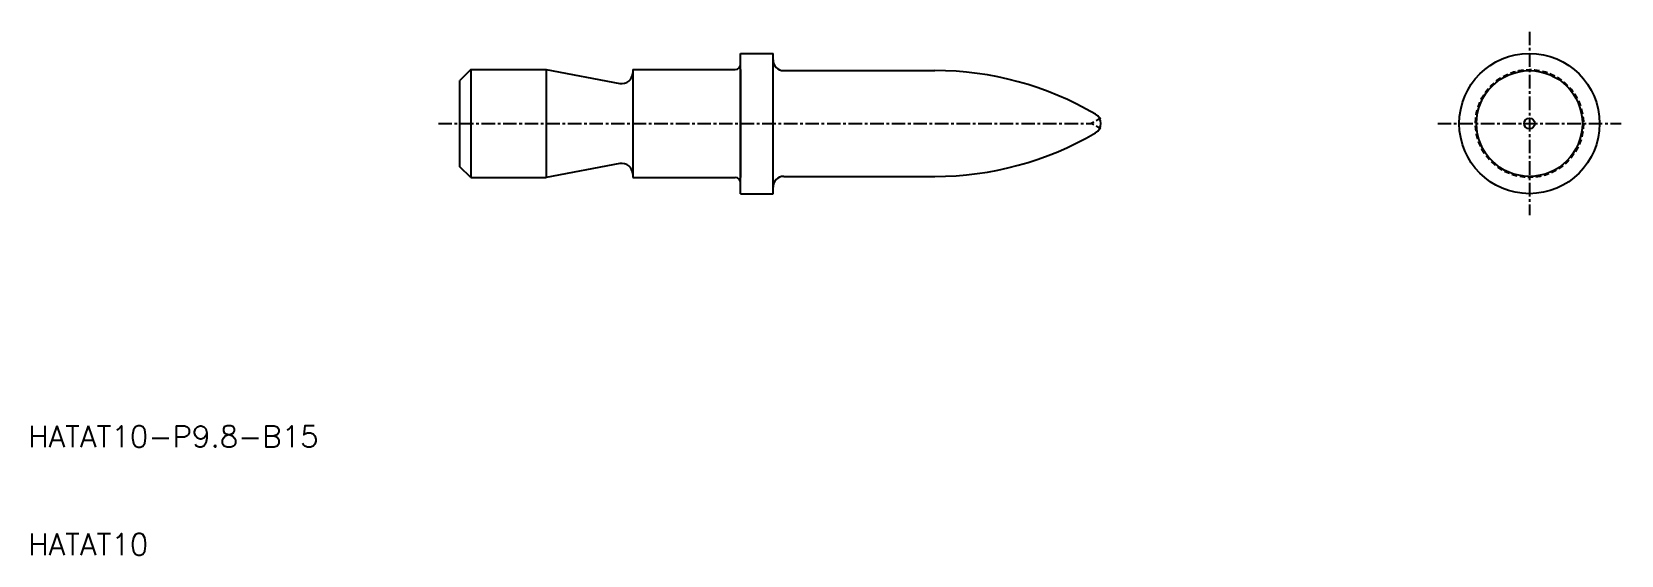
# Model space of a CAD drawing. Extents: x 10 to 158, y 10 to 58.
import ezdxf

# ---------------------------------------------------------------- set-up
doc = ezdxf.new("R2010")
doc.units = 0
doc.linetypes.add('CENTER', pattern=[2, 1.25, -0.25, 0.25, -0.25])
doc.linetypes.add('DASHED', pattern=[0.75, 0.5, -0.25])
doc.layers.get('0').update_dxf_attribs({"linetype": 'CONTINUOUS'})
doc.layers.add('CENTER', color=1, linetype='CENTER')
doc.styles.get("Standard").update_dxf_attribs({"font": 'txt.shx'})

msp = doc.modelspace()

# ---------------------------------------------------------------- linework, layer by layer
at = {"color": 7, "linetype": 'CONTINUOUS'}
for p, q in [((76, 43.5), (76, 56.5)), ((76, 56.5), (79, 56.5)), ((79, 43.5), (79, 56.5)), ((51, 55), (50, 54)), ((51, 55), (51, 45)), ((51, 55), (58, 55)), ((58, 55), (58, 45)), ((58, 55), (64.82, 53.72)), ((66, 55), (66, 45)), ((66, 55), (75.5, 55)), ((76, 55), (76, 45)), ((80, 54.9), (94, 54.9)), ((50, 46), (50, 54)), ((51, 45), (50, 46)), ((64.82, 46.28), (58, 45)), ((51, 45), (58, 45)), ((66, 45), (75.5, 45)), ((80, 45.1), (94, 45.1)), ((76, 43.5), (79, 43.5))]:
    msp.add_line(p, q, dxfattribs=at)
at = {"color": 3, "linetype": 'DASHED'}
for p in [(109.35, 50.5), (109.35, 49.5)]:
    msp.add_line(p, (108.48, 50), dxfattribs=at)
at = {"color": 7, "linetype": 'CONTINUOUS'}
for radius in [6.5, 4.9, 0.5]:
    msp.add_circle((149.06, 50), radius, dxfattribs=at)
at = {"color": 3, "linetype": 'DASHED'}
msp.add_circle((149.06, 50), 5, dxfattribs=at)
at = {"color": 7, "linetype": 'CONTINUOUS'}
for centre, radius, start, end in [((65, 54.7), 1, 259.3803, 0), ((75.5, 55.5), 0.5, 270, 0), ((80, 55.9), 1, 180, 270), ((94, 25.5), 29.4, 59.6184, 90), ((108.36, 50), 1, 300.3816, 59.6184), ((94, 74.5), 29.4, 270, 300.3816), ((65, 45.3), 1, 0, 100.6197), ((75.5, 44.5), 0.5, 0, 90), ((80, 44.1), 1, 90, 180)]:
    msp.add_arc(centre, radius, start, end, dxfattribs=at)
at = {"layer": 'CENTER', "color": 1, "linetype": 'CENTER'}
for p, q in [((149.06, 58.5), (149.06, 41.5)), ((48, 50), (108.56, 50)), ((140.56, 50), (157.56, 50))]:
    msp.add_line(p, q, dxfattribs=at)

# ---------------------------------------------------------------- texts
at = {"color": 7, "linetype": 'CONTINUOUS'}
for s, p in [('HATAT10-P9.8-B15', (10, 20)), ('HATAT10 ', (10, 10))]:
    msp.add_text(s, height=2, dxfattribs=at).set_placement(p)

doc.saveas('drawing.dxf')
